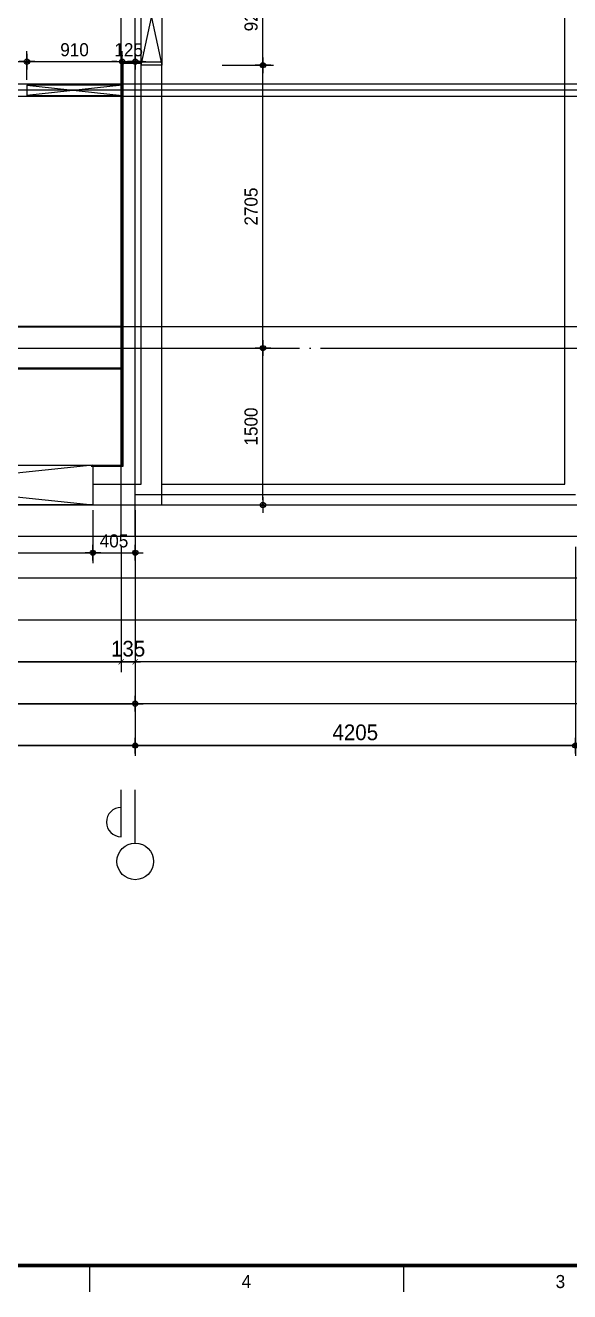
# Model space of a CAD drawing. Header units: millimetres. Extents: x 0 to 92204, y -190080 to 23760.
# Drawn here: x 79592 to 84792, y -159780 to -147672 of the extents above; entities that cross this region are included whole.
import ezdxf
from ezdxf.enums import TextEntityAlignment as Align
from ezdxf.xclip import XClip

# ---------------------------------------------------------------- set-up
doc = ezdxf.new("R2010")
doc.units = ezdxf.units.MM
doc.header["$LTSCALE"] = 100
doc.header["$XCLIPFRAME"] = 0
for name, pattern in [('AUDIT_D_220706163347-0', [0]), ('CEN', [62, 60, -1, 0, -1]), ('HIDDEN', [9.525, 6.35, -3.175])]:
    doc.linetypes.add(name, pattern=pattern)
doc.layers.get('defpoints').update_dxf_attribs({"color": 139})
for name, color, linetype in [('A-치수', 7, 'AUDIT_D_220706163347-0'), ('AA-BORD-FORM', 7, 'Continuous'), ('AA-BORD-TEXT', 3, 'Continuous'), ('AA-XXXX-DIMS', 7, 'Continuous'), ('CEN_CON', 1, 'CEN'), ('CEN_WALL', 12, 'CEN'), ('CONC', 2, 'Continuous'), ('DIM', 7, 'AUDIT_D_220706163347-0'), ('ELE3_CON', 7, 'Continuous'), ('MC', 135, 'Continuous'), ('WAL_DRY', 7, 'Continuous'), ('창호-open', 4, 'Continuous'), ('확장', 8, 'HIDDEN')]:
    doc.layers.add(name, color=color, linetype=linetype)
doc.styles.add('HAUD01', font='Dotum.ttf')
doc.styles.add('돋움', font='Dotum.ttf')
doc.styles.add('맑은고딕', font='malgun.ttf', dxfattribs={"width": 0.9})
doc.dimstyles.new('DIM-50', dxfattribs={"dimscale": 50, "dimtxt": 3, "dimasz": 1, "dimexe": 2, "dimexo": 2, "dimgap": 1, "dimtad": 1, "dimdec": 0, "dimzin": 0, "dimdsep": 46, "dimtxsty": '맑은고딕', "dimblk1": 'DIMDOT', "dimblk2": 'DIMDOT', "dimsah": 1, "dimcen": 0.09, "dimdle": 2, "dimclrd": 7, "dimclre": 7, "dimclrt": 3, "dimadec": 0, "dimazin": 0, "dimtfac": 1, "dimtdec": 0, "dimtix": 1, "dimtmove": 2, "dimatfit": 3, "dimldrblk": 'DIMDOT', "dimfxl": 1, "dimtolj": 1, "dimtzin": 0, "dimarcsym": 0})
doc.dimstyles.new('MCDIM-50', dxfattribs={"dimscale": 50, "dimtxt": 3, "dimasz": 1, "dimexe": 2, "dimexo": 2, "dimgap": 1, "dimtad": 1, "dimdec": 0, "dimzin": 0, "dimdsep": 46, "dimtxsty": '맑은고딕', "dimblk1": 'ARCHTICK', "dimblk2": 'ARCHTICK', "dimsah": 1, "dimcen": 0.09, "dimdle": 2, "dimclrd": 7, "dimclre": 7, "dimclrt": 3, "dimadec": 0, "dimazin": 0, "dimtfac": 1, "dimtdec": 0, "dimtix": 1, "dimtmove": 2, "dimatfit": 3, "dimldrblk": 'ARCHTICK', "dimfxl": 1, "dimtolj": 1, "dimtzin": 0, "dimarcsym": 0})
doc.dimstyles.new('내부100', dxfattribs={"dimscale": 50, "dimtxt": 2.5, "dimasz": 1, "dimexe": 2, "dimexo": 1, "dimgap": 1, "dimtad": 1, "dimdec": 0, "dimzin": 0, "dimdsep": 46, "dimtxsty": '돋움', "dimblk1": 'DIMDOT', "dimblk2": 'DIMDOT', "dimsah": 1, "dimcen": 0.09, "dimdle": 2, "dimclrd": 7, "dimclre": 7, "dimclrt": 3, "dimadec": 0, "dimazin": 0, "dimtfac": 1, "dimtdec": 0, "dimtix": 1, "dimtmove": 2, "dimatfit": 3, "dimldrblk": 'DIMDOT', "dimfxl": 1, "dimtolj": 1, "dimtzin": 0, "dimarcsym": 0})

# ---------------------------------------------------------------- blocks, each defined once
blk = doc.blocks.new('U-131A(확장)2', base_point=(284085, -82263))
at = {"layer": 'CEN_CON'}
for p, q in [((309650, -82563), (309650, -71628)), ((309650, -82163), (313855, -82163)), ((299020, -82263), (314255, -82263))]:
    blk.add_line(p, q, dxfattribs=at)
at = {"layer": 'CEN_WALL'}
for p, q in [((314255, -78298), (299325, -78298)), ((299020, -80763), (314255, -80763))]:
    blk.add_line(p, q, dxfattribs=at)
at = {"layer": 'CONC'}
for p, q in [((309705, -82063), (309705, -78028)), ((309905, -78028), (309705, -78028)), ((309905, -82263), (309905, -78028)), ((309245, -82063), (309705, -82063)), ((309245, -82063), (309245, -82263)), ((309245, -82263), (309905, -82263))]:
    blk.add_line(p, q, dxfattribs=at)
at = {"layer": 'ELE3_CON'}
for p, q in [((313755, -82063), (313755, -72718)), ((309905, -82063), (313755, -82063)), ((309245, -82263), (305645, -82263)), ((309905, -82263), (313955, -82263))]:
    blk.add_line(p, q, dxfattribs=at)
at = {"layer": 'MC'}
for p, q in [((309515, -82563), (309515, -71628)), ((314255, -78238), (299020, -78238)), ((314255, -78358), (299020, -78358)), ((299020, -80558), (314255, -80558))]:
    blk.add_line(p, q, dxfattribs=at)
at = {"layer": 'WAL_DRY'}
for p, q in [((309525, -81883), (309525, -78028)), ((309525, -78028), (309705, -78028)), ((309535, -81893), (309535, -78038)), ((309535, -78038), (309705, -78038)), ((309230, -81883), (309525, -81883)), ((309230, -81893), (309535, -81893))]:
    blk.add_line(p, q, dxfattribs=at)
at = {"layer": '확장', "ltscale": 0.5, "const_width": 20, "flags": 128}
for points in [[(309515, -80558), (299145, -80558)], [(309515, -80958), (299145, -80958)]]:
    blk.add_lwpolyline(points, dxfattribs=at)
blk = doc.blocks.new('_ArchTick')
at = {"color": 0, "linetype": 'ByBlock', "const_width": 0.15}
blk.add_lwpolyline([(-0.5, -0.5), (0.5, 0.5)], dxfattribs=at)
blk = doc.blocks.new('*D2587')
at = {"layer": 'defpoints', "color": 0, "linetype": 'ByBlock', "transparency": 16777216}
for p in [(26033, -176318), (30353, -176318), (30353, -177518)]:
    blk.add_point(p, dxfattribs=at)
at = {"layer": 'DIM', "color": 7, "linetype": 'ByBlock', "lineweight": -2, "transparency": 16777216}
for p, q in [((26033, -176418), (26033, -177618)), ((30353, -176418), (30353, -177618)), ((25933, -177518), (30453, -177518))]:
    blk.add_line(p, q, dxfattribs=at)
at = {"layer": 'DIM', "color": 7, "linetype": 'ByBlock', "lineweight": -2, "transparency": 16777216, "xscale": 50, "yscale": 50, "zscale": 50, "rotation": 180}
blk.add_blockref('_ArchTick', (26033, -177518), dxfattribs=at)
at = {"layer": 'DIM', "color": 7, "linetype": 'ByBlock', "lineweight": -2, "transparency": 16777216, "xscale": 50, "yscale": 50, "zscale": 50}
blk.add_blockref('_ArchTick', (30353, -177518), dxfattribs=at)
at = {"layer": 'DIM', "color": 3, "linetype": 'ByBlock', "transparency": 16777216, "insert": (28193, -177393), "char_height": 150, "attachment_point": 5, "style": 'HAUD01'}
blk.add_mtext('\\A1;4320', dxfattribs=at)
blk = doc.blocks.new('*D2588')
at = {"layer": 'defpoints', "color": 0, "linetype": 'ByBlock', "transparency": 16777216}
for p in [(30353, -176318), (30488, -176318), (30488, -177518)]:
    blk.add_point(p, dxfattribs=at)
at = {"layer": 'DIM', "color": 7, "linetype": 'ByBlock', "lineweight": -2, "transparency": 16777216}
for p, q in [((30353, -176418), (30353, -177618)), ((30488, -176418), (30488, -177618)), ((30353, -177518), (30303, -177518)), ((30353, -177518), (30488, -177518)), ((30488, -177518), (30538, -177518))]:
    blk.add_line(p, q, dxfattribs=at)
at = {"layer": 'DIM', "color": 7, "linetype": 'ByBlock', "lineweight": -2, "transparency": 16777216, "xscale": 50, "yscale": 50, "zscale": 50}
blk.add_blockref('_ArchTick', (30353, -177518), dxfattribs=at)
at = {"layer": 'DIM', "color": 7, "linetype": 'ByBlock', "lineweight": -2, "transparency": 16777216, "xscale": 50, "yscale": 50, "zscale": 50, "rotation": 180}
blk.add_blockref('_ArchTick', (30488, -177518), dxfattribs=at)
at = {"layer": 'DIM', "color": 3, "linetype": 'ByBlock', "transparency": 16777216, "insert": (30420, -177393), "char_height": 150, "attachment_point": 5, "style": 'HAUD01'}
blk.add_mtext('\\A1;135', dxfattribs=at)
blk = doc.blocks.new('중심')
at = {"layer": 'DIM'}
blk.add_line((-350, 0), (0, 0), dxfattribs=at)
blk.add_circle((-470, 0), 120, dxfattribs=at)
blk = doc.blocks.new('DIMDOT')
at = {"layer": 'AA-XXXX-DIMS'}
for p, q in [((-1.5, 0), (1.5, 0)), ((0, -1.5), (0, 1.5))]:
    blk.add_line(p, q, dxfattribs=at)
for radius in [0.5, 0.25]:
    blk.add_circle((0, 0), radius, dxfattribs=at)
blk = doc.blocks.new('*D2724')
at = {"layer": 'defpoints', "color": 0, "transparency": 16777216}
for p in [(25923, -176318), (30488, -176318), (30488, -177918)]:
    blk.add_point(p, dxfattribs=at)
at = {"layer": 'DIM', "color": 7, "lineweight": -2, "transparency": 16777216}
for p, q in [((25923, -176418), (25923, -178018)), ((30488, -176418), (30488, -178018)), ((25973, -177918), (30438, -177918))]:
    blk.add_line(p, q, dxfattribs=at)
at = {"layer": 'DIM', "color": 7, "lineweight": -2, "transparency": 16777216, "xscale": 50, "yscale": 50, "zscale": 50, "rotation": 180}
blk.add_blockref('DIMDOT', (25923, -177918), dxfattribs=at)
at = {"layer": 'DIM', "color": 7, "lineweight": -2, "transparency": 16777216, "xscale": 50, "yscale": 50, "zscale": 50}
blk.add_blockref('DIMDOT', (30488, -177918), dxfattribs=at)
at = {"layer": 'DIM', "color": 3, "transparency": 16777216, "insert": (28205, -177793), "char_height": 150, "attachment_point": 5, "style": 'HAUD01'}
blk.add_mtext('\\A1;4565', dxfattribs=at)
blk = doc.blocks.new('*D2725')
at = {"layer": 'defpoints', "color": 0, "transparency": 16777216}
for p in [(30488, -176318), (34693, -176318), (34693, -178318)]:
    blk.add_point(p, dxfattribs=at)
at = {"layer": 'DIM', "color": 7, "lineweight": -2, "transparency": 16777216}
for p, q in [((30488, -176418), (30488, -178418)), ((34693, -176418), (34693, -178418)), ((30538, -178318), (34643, -178318))]:
    blk.add_line(p, q, dxfattribs=at)
at = {"layer": 'DIM', "color": 7, "lineweight": -2, "transparency": 16777216, "xscale": 50, "yscale": 50, "zscale": 50, "rotation": 180}
blk.add_blockref('DIMDOT', (30488, -178318), dxfattribs=at)
at = {"layer": 'DIM', "color": 7, "lineweight": -2, "transparency": 16777216, "xscale": 50, "yscale": 50, "zscale": 50}
blk.add_blockref('DIMDOT', (34693, -178318), dxfattribs=at)
at = {"layer": 'DIM', "color": 3, "transparency": 16777216, "insert": (32590, -178193), "char_height": 150, "attachment_point": 5, "style": 'HAUD01'}
blk.add_mtext('\\A1;4205', dxfattribs=at)
blk = doc.blocks.new('*D2726')
at = {"layer": 'defpoints', "color": 0, "transparency": 16777216}
for p in [(5228, -176318), (30488, -176318), (30488, -178318)]:
    blk.add_point(p, dxfattribs=at)
at = {"layer": 'DIM', "color": 7, "lineweight": -2, "transparency": 16777216}
for p, q in [((5228, -176418), (5228, -178418)), ((30488, -176418), (30488, -178418)), ((5278, -178318), (30438, -178318))]:
    blk.add_line(p, q, dxfattribs=at)
at = {"layer": 'DIM', "color": 7, "lineweight": -2, "transparency": 16777216, "xscale": 50, "yscale": 50, "zscale": 50, "rotation": 180}
blk.add_blockref('DIMDOT', (5228, -178318), dxfattribs=at)
at = {"layer": 'DIM', "color": 7, "lineweight": -2, "transparency": 16777216, "xscale": 50, "yscale": 50, "zscale": 50}
blk.add_blockref('DIMDOT', (30488, -178318), dxfattribs=at)
at = {"layer": 'DIM', "color": 3, "transparency": 16777216, "insert": (17858, -178193), "char_height": 150, "attachment_point": 5, "style": 'HAUD01'}
blk.add_mtext('\\A1;25260', dxfattribs=at)
blk = doc.blocks.new('XR-FORM 청주월명')
at = {"layer": 'AA-BORD-FORM', "color": 2}
for p, q in [((601, 17), (601, 12)), ((661, 17), (661, 12))]:
    blk.add_line(p, q, dxfattribs=at)
at = {"layer": 'AA-BORD-FORM', "color": 2, "const_width": 0.682}
blk.add_lwpolyline([(21, 17), (21, 577), (821, 577), (821, 17)], close=True, dxfattribs=at)
at = {"layer": 'AA-BORD-TEXT', "color": 7, "style": 'HAUD01'}
for s, p in [('4', (631, 13.95)), ('3', (691, 13.94))]:
    blk.add_text(s, height=2.5, dxfattribs=at).set_placement(p, align=Align.MIDDLE_CENTER)
blk = doc.blocks.new('*D1816')
at = {"layer": 'defpoints', "color": 0, "transparency": 16777216}
for p in [(76637, -152258), (80237, -152258), (80237, -152715)]:
    blk.add_point(p, dxfattribs=at)
at = {"layer": 'DIM', "color": 7, "lineweight": -2, "transparency": 16777216}
for p, q in [((76637, -152308), (76637, -152815)), ((80237, -152308), (80237, -152815)), ((76687, -152715), (80187, -152715))]:
    blk.add_line(p, q, dxfattribs=at)
at = {"layer": 'DIM', "color": 7, "lineweight": -2, "transparency": 16777216, "xscale": 50, "yscale": 50, "zscale": 50, "rotation": 180}
blk.add_blockref('DIMDOT', (76637, -152715), dxfattribs=at)
at = {"layer": 'DIM', "color": 7, "lineweight": -2, "transparency": 16777216, "xscale": 50, "yscale": 50, "zscale": 50}
blk.add_blockref('DIMDOT', (80237, -152715), dxfattribs=at)
at = {"layer": 'DIM', "color": 3, "transparency": 16777216, "insert": (78437, -152602), "char_height": 125, "attachment_point": 5, "style": '돋움'}
blk.add_mtext('\\A1;3600', dxfattribs=at)
blk = doc.blocks.new('*D1817')
at = {"layer": 'defpoints', "color": 0, "transparency": 16777216}
for p in [(80237, -152258), (80642, -152258), (80642, -152715)]:
    blk.add_point(p, dxfattribs=at)
at = {"layer": 'DIM', "color": 7, "lineweight": -2, "transparency": 16777216}
for p, q in [((80237, -152308), (80237, -152815)), ((80642, -152308), (80642, -152815)), ((80287, -152715), (80592, -152715))]:
    blk.add_line(p, q, dxfattribs=at)
at = {"layer": 'DIM', "color": 7, "lineweight": -2, "transparency": 16777216, "xscale": 50, "yscale": 50, "zscale": 50, "rotation": 180}
blk.add_blockref('DIMDOT', (80237, -152715), dxfattribs=at)
at = {"layer": 'DIM', "color": 7, "lineweight": -2, "transparency": 16777216, "xscale": 50, "yscale": 50, "zscale": 50}
blk.add_blockref('DIMDOT', (80642, -152715), dxfattribs=at)
at = {"layer": 'DIM', "color": 3, "transparency": 16777216, "insert": (80439, -152602), "char_height": 125, "attachment_point": 5, "style": '돋움'}
blk.add_mtext('\\A1;405', dxfattribs=at)
blk = doc.blocks.new('*D1833')
at = {"layer": 'defpoints', "color": 0, "transparency": 16777216}
for p in [(79607, -148019), (76077, -148243), (79607, -148243)]:
    blk.add_point(p, dxfattribs=at)
at = {"layer": 'DIM', "color": 7, "lineweight": -2, "transparency": 16777216}
for p, q in [((76077, -148193), (76077, -147919)), ((79607, -148193), (79607, -147919)), ((76127, -148019), (79557, -148019))]:
    blk.add_line(p, q, dxfattribs=at)
at = {"layer": 'DIM', "color": 7, "lineweight": -2, "transparency": 16777216, "xscale": 50, "yscale": 50, "zscale": 50, "rotation": 180}
blk.add_blockref('DIMDOT', (76077, -148019), dxfattribs=at)
at = {"layer": 'DIM', "color": 7, "lineweight": -2, "transparency": 16777216, "xscale": 50, "yscale": 50, "zscale": 50}
blk.add_blockref('DIMDOT', (79607, -148019), dxfattribs=at)
at = {"layer": 'DIM', "color": 3, "transparency": 16777216, "insert": (77842, -147906), "char_height": 125, "attachment_point": 5, "style": '돋움'}
blk.add_mtext('\\A1;3530', dxfattribs=at)
blk = doc.blocks.new('*D1834')
at = {"layer": 'defpoints', "color": 0, "transparency": 16777216}
for p in [(80517, -148019), (79607, -148243), (80517, -148243)]:
    blk.add_point(p, dxfattribs=at)
at = {"layer": 'DIM', "color": 7, "lineweight": -2, "transparency": 16777216}
for p, q in [((79607, -148193), (79607, -147919)), ((80517, -148193), (80517, -147919)), ((79657, -148019), (80467, -148019))]:
    blk.add_line(p, q, dxfattribs=at)
at = {"layer": 'DIM', "color": 7, "lineweight": -2, "transparency": 16777216, "xscale": 50, "yscale": 50, "zscale": 50, "rotation": 180}
blk.add_blockref('DIMDOT', (79607, -148019), dxfattribs=at)
at = {"layer": 'DIM', "color": 7, "lineweight": -2, "transparency": 16777216, "xscale": 50, "yscale": 50, "zscale": 50}
blk.add_blockref('DIMDOT', (80517, -148019), dxfattribs=at)
at = {"layer": 'DIM', "color": 3, "transparency": 16777216, "insert": (80062, -147906), "char_height": 125, "attachment_point": 5, "style": '돋움'}
blk.add_mtext('\\A1;910', dxfattribs=at)
blk = doc.blocks.new('*D1835')
at = {"layer": 'defpoints', "color": 0, "transparency": 16777216}
for p in [(80642, -148019), (80517, -148243), (80642, -148243)]:
    blk.add_point(p, dxfattribs=at)
at = {"layer": 'DIM', "color": 7, "lineweight": -2, "transparency": 16777216}
for p, q in [((80517, -148193), (80517, -147919)), ((80642, -148193), (80642, -147919)), ((80467, -148019), (80417, -148019)), ((80517, -148019), (80642, -148019)), ((80692, -148019), (80742, -148019))]:
    blk.add_line(p, q, dxfattribs=at)
at = {"layer": 'DIM', "color": 7, "lineweight": -2, "transparency": 16777216, "xscale": 50, "yscale": 50, "zscale": 50}
blk.add_blockref('DIMDOT', (80517, -148019), dxfattribs=at)
at = {"layer": 'DIM', "color": 7, "lineweight": -2, "transparency": 16777216, "xscale": 50, "yscale": 50, "zscale": 50, "rotation": 180}
blk.add_blockref('DIMDOT', (80642, -148019), dxfattribs=at)
at = {"layer": 'DIM', "color": 3, "transparency": 16777216, "insert": (80579, -147906), "char_height": 125, "attachment_point": 5, "style": '돋움'}
blk.add_mtext('\\A1;125', dxfattribs=at)
blk = doc.blocks.new('*D1793')
at = {"layer": 'defpoints', "color": 0, "transparency": 16777216}
for p in [(81422, -148053), (81862, -148053), (81422, -150758)]:
    blk.add_point(p, dxfattribs=at)
at = {"layer": 'DIM', "color": 7, "lineweight": -2, "transparency": 16777216}
for p, q in [((81472, -148053), (81962, -148053)), ((81862, -150708), (81862, -148103)), ((81472, -150758), (81962, -150758))]:
    blk.add_line(p, q, dxfattribs=at)
at = {"layer": 'DIM', "color": 7, "lineweight": -2, "transparency": 16777216, "xscale": 50, "yscale": 50, "zscale": 50}
for p, rotation in [((81862, -148053), 90), ((81862, -150758), 270)]:
    blk.add_blockref('DIMDOT', p, dxfattribs=dict(at, rotation=rotation))
at = {"layer": 'DIM', "color": 3, "transparency": 16777216, "insert": (81749, -149405), "char_height": 125, "attachment_point": 5, "rotation": 90, "style": '돋움'}
blk.add_mtext('\\A1;2705', dxfattribs=at)
blk = doc.blocks.new('*D1794')
at = {"layer": 'defpoints', "color": 0, "transparency": 16777216}
for p in [(81422, -147133), (81862, -147133), (81422, -148053)]:
    blk.add_point(p, dxfattribs=at)
at = {"layer": 'DIM', "color": 7, "lineweight": -2, "transparency": 16777216}
for p, q in [((81472, -147133), (81962, -147133)), ((81862, -148003), (81862, -147183)), ((81472, -148053), (81962, -148053))]:
    blk.add_line(p, q, dxfattribs=at)
at = {"layer": 'DIM', "color": 7, "lineweight": -2, "transparency": 16777216, "xscale": 50, "yscale": 50, "zscale": 50}
for p, rotation in [((81862, -147133), 90), ((81862, -148053), 270)]:
    blk.add_blockref('DIMDOT', p, dxfattribs=dict(at, rotation=rotation))
at = {"layer": 'DIM', "color": 3, "transparency": 16777216, "insert": (81749, -147593), "char_height": 125, "attachment_point": 5, "rotation": 90, "style": '돋움'}
blk.add_mtext('\\A1;920', dxfattribs=at)
blk = doc.blocks.new('*D1796')
at = {"layer": 'defpoints', "color": 0, "transparency": 16777216}
for p in [(81422, -150758), (81862, -150758), (81422, -152258)]:
    blk.add_point(p, dxfattribs=at)
at = {"layer": 'DIM', "color": 7, "lineweight": -2, "transparency": 16777216}
for p, q in [((81472, -150758), (81962, -150758)), ((81862, -152208), (81862, -150808)), ((81472, -152258), (81962, -152258))]:
    blk.add_line(p, q, dxfattribs=at)
at = {"layer": 'DIM', "color": 7, "lineweight": -2, "transparency": 16777216, "xscale": 50, "yscale": 50, "zscale": 50}
for p, rotation in [((81862, -150758), 90), ((81862, -152258), 270)]:
    blk.add_blockref('DIMDOT', p, dxfattribs=dict(at, rotation=rotation))
at = {"layer": 'DIM', "color": 3, "transparency": 16777216, "insert": (81749, -151508), "char_height": 125, "attachment_point": 5, "rotation": 90, "style": '돋움'}
blk.add_mtext('\\A1;1500', dxfattribs=at)
blk = doc.blocks.new('DIM-1108')
at = {"layer": 'DIM'}
blk.add_lwpolyline([(30353, -178910.5, 1), (30353, -179190.5), (30353, -178740.5)], format="xyb", dxfattribs=at)
at = {"layer": 'A-치수', "xscale": 1.458333333333342, "yscale": 1.458333333333342, "zscale": 1.458333333333342, "rotation": 90}
blk.add_blockref('중심', (30488, -178740.5), dxfattribs=at)
at = {"layer": 'DIM'}
for base, p1, p2, override, picture, middle in [((30488, -178318), (5228, -176318), (30488, -176318), {"dimscale": 50, "dimtxsty": 'HAUD01'}, '*D2726', (17858, -178192.9)), ((30488, -177918), (25923, -176318), (30488, -176318), {"dimscale": 50, "dimtxsty": 'HAUD01'}, '*D2724', (28205.5, -177792.9)), ((34693, -178318), (30488, -176318), (34693, -176318), {"dimtxsty": 'HAUD01'}, '*D2725', (32590.5, -178192.9))]:
    dim = blk.add_linear_dim(base=base, p1=p1, p2=p2, angle=180, dimstyle='DIM-50', override=override, dxfattribs=at)
    dim.commit()
    dim.dimension.update_dxf_attribs({"geometry": picture, "text_midpoint": middle})
at = {"layer": 'DIM', "linetype": 'ByBlock'}
for base, p1, p2, picture, middle in [((30353, -177518), (26033, -176318), (30353, -176318), '*D2587', (28193, -177392.9)), ((30488, -177518), (30353, -176318), (30488, -176318), '*D2588', (30420.5, -177392.9))]:
    dim = blk.add_linear_dim(base=base, p1=p1, p2=p2, angle=180, dimstyle='MCDIM-50', override={"dimtxsty": 'HAUD01'}, dxfattribs=at)
    dim.commit()
    dim.dimension.update_dxf_attribs({"geometry": picture, "text_midpoint": middle})

msp = doc.modelspace()

# ---------------------------------------------------------------- linework, layer by layer
at = {"layer": 'defpoints'}
for points in [[(51730.8, -136833), (87246.9, -136833), (87246.9, -154558), (51730.8, -154558)], [(52130.8, -137233), (86846.9, -137233), (86846.9, -154158), (52130.8, -154158)], [(52530.8, -137633), (86446.9, -137633), (86446.9, -153758), (52530.8, -153758)], [(52930.8, -138033), (86046.9, -138033), (86046.9, -153358), (52930.8, -153358)], [(53330.8, -138433), (85646.9, -138433), (85646.9, -152958), (53330.8, -152958)], [(53730.8, -138833), (85246.9, -138833), (85246.9, -152558), (53730.8, -152558)]]:
    msp.add_lwpolyline(points, close=True, dxfattribs=at)
at = {"layer": '창호-open'}
for p, q in [((80696.9, -148053), (80896.9, -147133)), ((80696.9, -147133), (80896.9, -148053)), ((80516.9, -148243), (79606.9, -148343)), ((79606.9, -148243), (80516.9, -148343)), ((80236.9, -151878), (76636.9, -152258)), ((76636.9, -151878), (80236.9, -152258))]:
    msp.add_line(p, q, dxfattribs=at)
for points in [[(80696.9, -147133), (80896.9, -147133), (80896.9, -148053), (80696.9, -148053)], [(79606.9, -148343), (80516.9, -148343), (80516.9, -148243), (79606.9, -148243)], [(76636.9, -151878), (80236.9, -151878), (80236.9, -152258), (76636.9, -152258)]]:
    msp.add_lwpolyline(points, close=True, dxfattribs=at)

# ---------------------------------------------------------------- block references
msp.add_blockref('DIM-1108', (50153.9, 23760))
at = {"xscale": 50, "yscale": 50, "zscale": 50}
msp.add_blockref('XR-FORM 청주월명', (50153.9, -160380), dxfattribs=at)
ref = msp.add_blockref('U-131A(확장)2', (55076.9, -152258))
XClip(ref).set_block_clipping_path([(282739.2818310418, -82563.1562753955), (314255.3468844853, -68838.1562753955)])

# ---------------------------------------------------------------- dimensions: what is measured, and where the dimension line sits
at = {"layer": 'DIM'}
for base, p1, p2, angle, picture, middle in [((81861.9, -147133), (81421.9, -148053), (81421.9, -147133), 270, '*D1794', (81749.3, -147593)), ((81861.9, -148053), (81421.9, -150758), (81421.9, -148053), 270, '*D1793', (81749.3, -149405.5)), ((81861.9, -150758), (81421.9, -152258), (81421.9, -150758), 270, '*D1796', (81749.3, -151508)), ((80236.9, -152714.7), (76636.9, -152258), (80236.9, -152258), 180, '*D1816', (78436.9, -152602.1)), ((80641.9, -152714.7), (80236.9, -152258), (80641.9, -152258), 180, '*D1817', (80439.4, -152602.1))]:
    dim = msp.add_linear_dim(base=base, p1=p1, p2=p2, angle=angle, dimstyle='내부100', override={"dimscale": 50}, dxfattribs=at)
    dim.commit()
    dim.dimension.update_dxf_attribs({"geometry": picture, "text_midpoint": middle})
for base, p1, p2, picture, middle in [((79606.9, -148019.1), (76076.9, -148243), (79606.9, -148243), '*D1833', (77841.9, -147906.5)), ((80516.9, -148019.1), (79606.9, -148243), (80516.9, -148243), '*D1834', (80061.9, -147906.5)), ((80641.9, -148019.1), (80516.9, -148243), (80641.9, -148243), '*D1835', (80579.4, -147906.5))]:
    dim = msp.add_linear_dim(base=base, p1=p1, p2=p2, dimstyle='내부100', override={"dimscale": 50}, dxfattribs=at)
    dim.commit()
    dim.dimension.update_dxf_attribs({"geometry": picture, "text_midpoint": middle})

doc.saveas('drawing.dxf')
